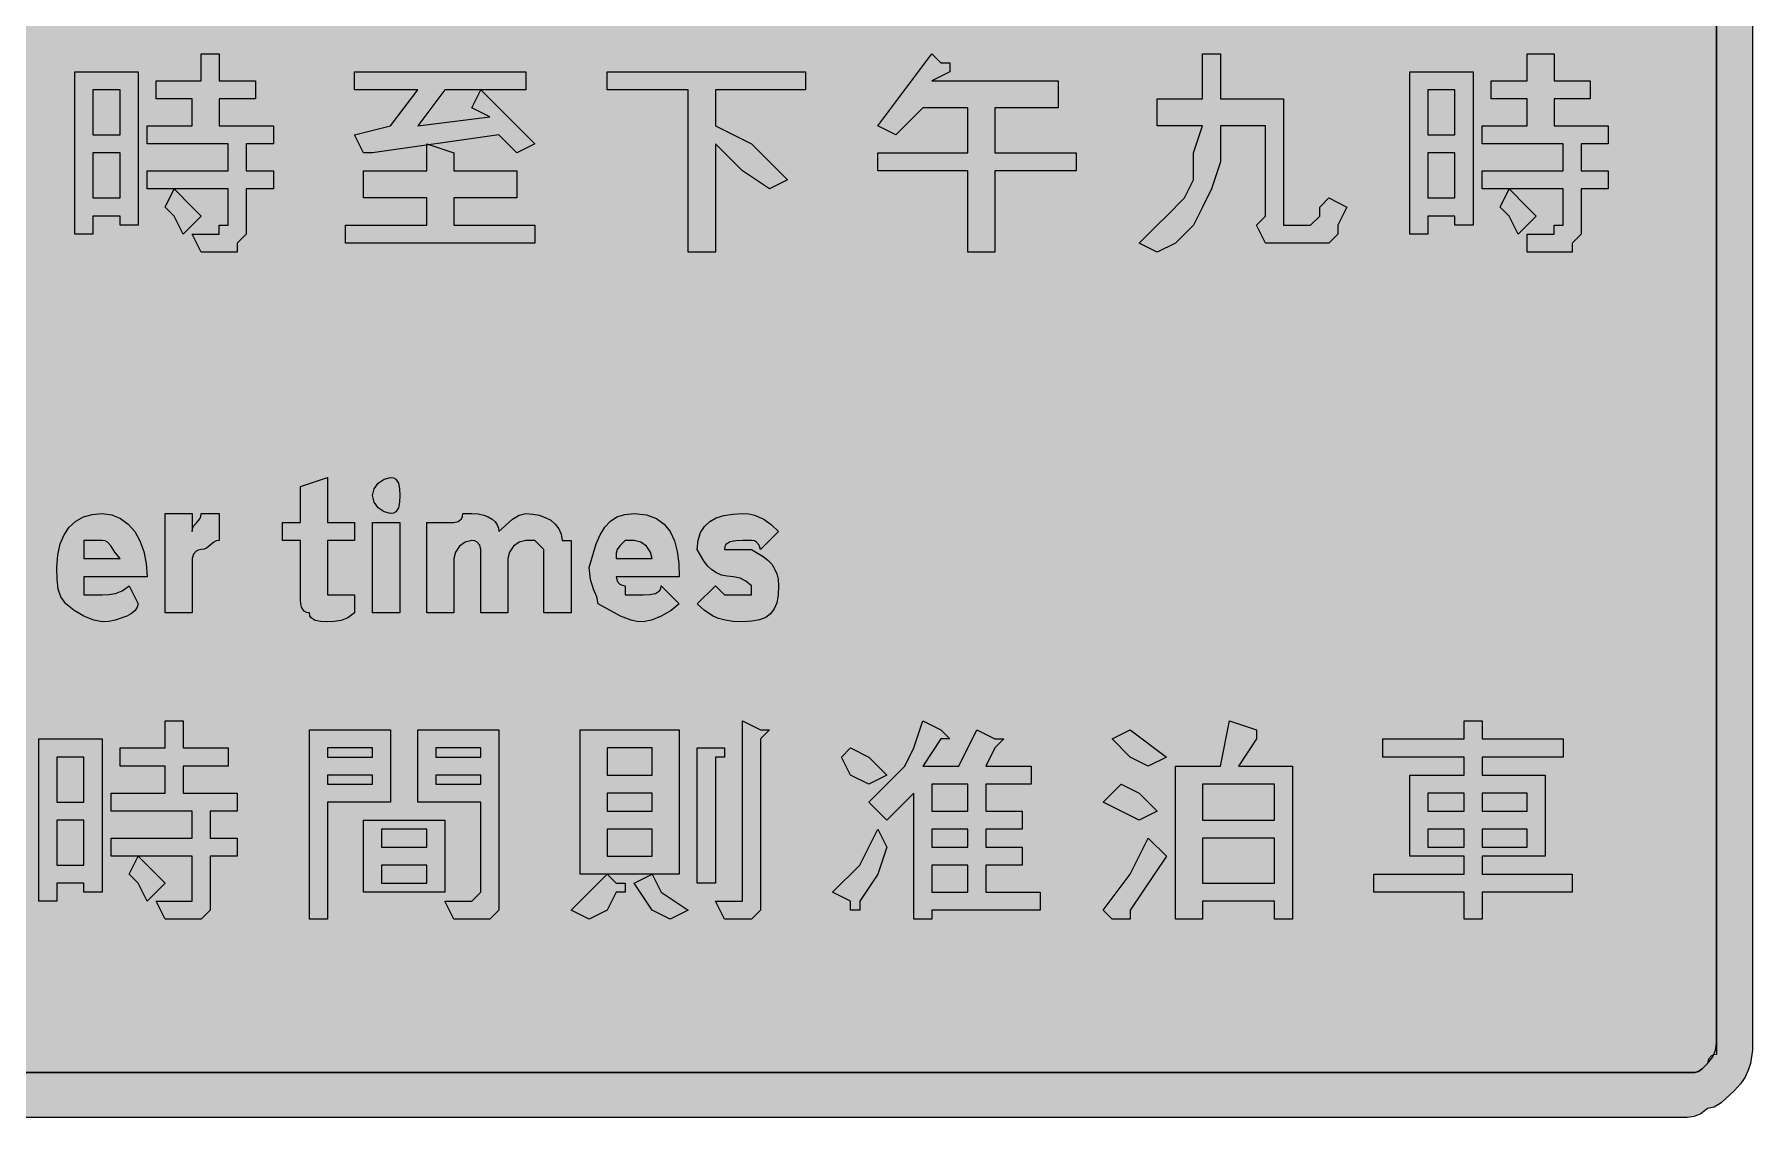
# Model space of a CAD drawing. Header units: metres. Extents: x 91 to 477, y 6 to 264.
# Drawn here: x 248.5 to 477.1, y 6.2 to 150.4 of the extents above; entities that cross this region are included whole.
import ezdxf

# ---------------------------------------------------------------- set-up
doc = ezdxf.new("R2010")
doc.units = ezdxf.units.M
doc.layers.add('FILL_BLACK_000000', color=7, linetype='Continuous', true_color=0x000000)
doc.layers.add('FILL_WHITE_FFFFFF', color=7, linetype='Continuous', true_color=0xffffff)

msp = doc.modelspace()

# ---------------------------------------------------------------- hatches: boundary and pattern name
at = {"layer": 'FILL_BLACK_000000', "true_color": 0x000000}
h = msp.add_hatch(color=7, dxfattribs=at)
h.dxf.hatch_style = 1
h.paths.add_polyline_path([(468.39, 264.22), (469.29, 264.09), (470.19, 263.73), (471.09, 263.04), (471.99, 262.83), (472.89, 262.29), (474.69, 260.64), (475.09, 260.59), (475.4, 260.43), (475.89, 259.89), (476.38, 259.12), (477.09, 258.24), (477.09, 253.44), (477.09, 17.04), (477.05, 15.24), (476.79, 13.44), (476.5, 12.54), (476.08, 11.64), (475.48, 10.74), (474.69, 9.84), (472.89, 8.19), (471.99, 7.65), (471.09, 7.44), (470.19, 6.75), (469.29, 6.39), (468.39, 6.26), (467.49, 6.24), (101.49, 6.24), (100.59, 6.3), (99.69, 6.46), (98.79, 6.75), (97.89, 7.14), (96.09, 8.26), (94.29, 9.84), (92.64, 11.64), (92.1, 12.54), (91.89, 13.44), (91.2, 14.34), (90.84, 15.24), (90.71, 16.14), (90.69, 17.04), (90.69, 253.44), (90.75, 254.39), (90.91, 255.41), (91.2, 256.46), (91.59, 257.49), (92.1, 258.47), (92.71, 259.35), (93.45, 260.08), (94.29, 260.64), (96.09, 262.29), (96.99, 262.83), (97.89, 263.04), (98.79, 263.73), (99.69, 264.09), (100.59, 264.22), (101.49, 264.24), (467.49, 264.24), (468.39, 264.22)])
h.paths.add_polyline_path([(99.69, 258.69), (97.89, 257.04), (97.49, 256.93), (97.2, 256.65), (96.98, 256.22), (96.84, 255.69), (96.71, 254.51), (96.69, 253.44), (96.69, 17.04), (96.71, 16.14), (96.84, 15.24), (97.2, 14.34), (97.89, 13.44), (98.79, 12.75), (99.69, 12.39), (100.59, 12.26), (101.49, 12.24), (467.49, 12.24), (468.69, 12.24), (469.4, 12.26), (469.89, 12.39), (470.38, 12.75), (471.09, 13.44), (471.78, 14.34), (472.14, 15.24), (472.27, 16.14), (472.29, 17.04), (472.29, 253.44), (472.27, 254.51), (472.14, 255.69), (472, 256.22), (471.78, 256.65), (471.49, 256.93), (471.09, 257.04), (469.29, 258.69), (468.39, 259.23), (467.49, 259.44), (101.49, 259.44), (100.59, 259.23), (99.69, 258.69)], flags=16)
h = msp.add_hatch(color=7, dxfattribs=at)
h.dxf.hatch_style = 1
h.paths.add_polyline_path([(269.49, 141.84), (264.69, 141.84), (264.69, 144.24), (270.69, 144.24), (270.69, 147.84), (273.09, 147.84), (273.09, 146.64), (273.09, 144.24), (277.89, 144.24), (277.89, 141.84), (273.09, 141.84), (273.09, 138.24), (280.29, 138.24), (280.29, 135.84), (276.69, 135.84), (276.69, 132.24), (280.29, 132.24), (280.29, 129.84), (276.69, 129.84), (276.69, 123.84), (275.49, 122.64), (275.49, 121.44), (274.29, 121.44), (271.89, 121.44), (270.69, 121.44), (269.49, 123.84), (271.89, 123.84), (273.09, 123.84), (273.09, 125.04), (274.29, 125.04), (274.29, 129.84), (263.49, 129.84), (263.49, 132.24), (274.29, 132.24), (274.29, 135.84), (263.49, 135.84), (263.49, 138.24), (269.49, 138.24), (269.49, 141.84)])
h = msp.add_hatch(color=7, dxfattribs=at)
h.dxf.hatch_style = 1
h.paths.add_polyline_path([(364.29, 143.04), (367.89, 147.84), (369.09, 146.64), (370.29, 146.64), (370.29, 145.44), (367.89, 144.24), (384.69, 144.24), (384.69, 140.64), (376.29, 140.64), (376.29, 134.64), (387.09, 134.64), (387.09, 132.24), (376.29, 132.24), (376.29, 121.44), (372.69, 121.44), (372.69, 132.24), (360.69, 132.24), (360.69, 134.64), (372.69, 134.64), (372.69, 140.64), (366.69, 140.64), (363.09, 137.04), (360.69, 138.24), (364.29, 143.04)])
h = msp.add_hatch(color=7, dxfattribs=at)
h.dxf.hatch_style = 1
h.paths.add_polyline_path([(403.89, 141.84), (403.89, 147.84), (405.09, 147.84), (406.29, 147.84), (406.29, 146.64), (406.29, 141.84), (414.69, 141.84), (414.69, 127.44), (414.69, 125.04), (415.89, 125.04), (418.29, 125.04), (419.49, 126.24), (419.49, 127.44), (420.69, 128.64), (423.09, 127.44), (421.89, 125.04), (421.89, 123.84), (420.69, 122.64), (418.29, 122.64), (414.69, 122.64), (413.49, 122.64), (412.29, 122.64), (411.09, 125.04), (412.29, 126.24), (412.29, 138.24), (406.29, 138.24), (406.29, 133.44), (405.09, 129.84), (403.89, 127.44), (402.69, 125.04), (400.29, 122.64), (397.89, 121.44), (395.49, 122.64), (397.89, 125.04), (399.09, 126.24), (401.49, 128.64), (402.69, 131.04), (402.69, 134.64), (403.89, 138.24), (397.89, 138.24), (397.89, 141.84), (403.89, 141.84)])
h = msp.add_hatch(color=7, dxfattribs=at)
h.dxf.hatch_style = 1
h.paths.add_polyline_path([(447.09, 141.84), (442.29, 141.84), (442.29, 144.24), (447.09, 144.24), (447.09, 147.84), (450.69, 147.84), (450.69, 146.64), (450.69, 144.24), (455.49, 144.24), (455.49, 141.84), (450.69, 141.84), (450.69, 138.24), (457.89, 138.24), (457.89, 135.84), (454.29, 135.84), (454.29, 132.24), (457.89, 132.24), (457.89, 129.84), (454.29, 129.84), (454.29, 123.84), (453.09, 122.64), (453.09, 121.44), (451.89, 121.44), (449.49, 121.44), (447.09, 121.44), (447.09, 123.84), (449.49, 123.84), (450.69, 123.84), (450.69, 125.04), (451.89, 125.04), (451.89, 129.84), (441.09, 129.84), (441.09, 132.24), (451.89, 132.24), (451.89, 135.84), (441.09, 135.84), (441.09, 138.24), (447.09, 138.24), (447.09, 141.84)])
h = msp.add_hatch(color=7, dxfattribs=at)
h.dxf.hatch_style = 1
h.paths.add_polyline_path([(259.89, 125.04), (259.89, 126.24), (256.29, 126.24), (256.29, 123.84), (253.89, 123.84), (253.89, 125.04), (253.89, 145.44), (262.29, 145.44), (262.29, 125.04), (259.89, 125.04)])
h.paths.add_polyline_path([(256.29, 143.04), (256.29, 137.04), (259.89, 137.04), (259.89, 143.04), (256.29, 143.04)], flags=16)
h.paths.add_polyline_path([(259.89, 134.64), (256.29, 134.64), (256.29, 128.64), (259.89, 128.64), (259.89, 134.64)], flags=16)
h = msp.add_hatch(color=7, dxfattribs=at)
h.dxf.hatch_style = 1
h.paths.add_polyline_path([(315.09, 135.84), (312.69, 134.64), (310.29, 137.04), (293.49, 134.64), (292.29, 134.64), (291.09, 137.04), (295.89, 138.24), (299.49, 143.04), (291.09, 143.04), (291.09, 145.44), (313.89, 145.44), (313.89, 143.04), (307.89, 143.04), (311.49, 139.44), (315.09, 135.84)])
h.paths.add_polyline_path([(303.09, 143.04), (299.49, 138.24), (309.09, 139.44), (306.69, 140.64), (307.89, 143.04), (303.09, 143.04)], flags=16)
h = msp.add_hatch(color=7, dxfattribs=at)
h.dxf.hatch_style = 1
h.paths.add_polyline_path([(351.09, 145.44), (351.09, 143.04), (339.09, 143.04), (339.09, 138.24), (343.89, 135.84), (348.69, 131.04), (346.29, 129.84), (342.69, 132.24), (339.09, 135.84), (339.09, 121.44), (335.49, 121.44), (335.49, 143.04), (324.69, 143.04), (324.69, 145.44), (351.09, 145.44)])
h = msp.add_hatch(color=7, dxfattribs=at)
h.dxf.hatch_style = 1
h.paths.add_polyline_path([(437.49, 125.04), (437.49, 126.24), (433.89, 126.24), (433.89, 123.84), (431.49, 123.84), (431.49, 125.04), (431.49, 145.44), (439.89, 145.44), (439.89, 125.04), (437.49, 125.04)])
h.paths.add_polyline_path([(433.89, 143.04), (433.89, 137.04), (437.49, 137.04), (437.49, 143.04), (433.89, 143.04)], flags=16)
h.paths.add_polyline_path([(437.49, 134.64), (433.89, 134.64), (433.89, 128.64), (437.49, 128.64), (437.49, 134.64)], flags=16)
h = msp.add_hatch(color=7, dxfattribs=at)
h.dxf.hatch_style = 1
h.paths.add_polyline_path([(289.89, 125.04), (300.69, 125.04), (300.69, 128.64), (292.29, 128.64), (292.29, 132.24), (300.69, 132.24), (300.69, 135.84), (304.29, 134.64), (304.29, 133.44), (304.29, 132.24), (312.69, 132.24), (312.69, 128.64), (304.29, 128.64), (304.29, 125.04), (315.09, 125.04), (315.09, 122.64), (289.89, 122.64), (289.89, 125.04)])
h = msp.add_hatch(color=7, dxfattribs=at)
h.dxf.hatch_style = 1
h.paths.add_polyline_path([(269.49, 127.44), (270.69, 126.24), (268.29, 123.84), (267.09, 126.24), (265.89, 127.44), (267.09, 129.84), (269.49, 127.44)])
h = msp.add_hatch(color=7, dxfattribs=at)
h.dxf.hatch_style = 1
h.paths.add_polyline_path([(447.09, 127.44), (448.29, 126.24), (445.89, 123.84), (444.69, 126.24), (443.49, 127.44), (444.69, 129.84), (447.09, 127.44)])
h = msp.add_hatch(color=7, dxfattribs=at)
h.dxf.hatch_style = 1
h.paths.add_polyline_path([(291.09, 85.44), (291.09, 83.04), (287.49, 83.04), (287.49, 77.04), (287.49, 75.84), (288.69, 75.84), (289.89, 75.84), (291.09, 75.84), (291.09, 73.44), (290.19, 72.75), (289.29, 72.39), (288.39, 72.26), (287.49, 72.24), (286.61, 72.26), (285.84, 72.39), (285.3, 72.75), (285.14, 73.04), (285.09, 73.44), (284.69, 73.49), (284.4, 73.65), (284.04, 74.19), (283.91, 74.96), (283.89, 75.84), (283.89, 83.04), (281.49, 83.04), (281.49, 85.44), (283.89, 85.44), (283.89, 90.24), (287.49, 91.44), (287.49, 85.44), (291.09, 85.44)])
h = msp.add_hatch(color=7, dxfattribs=at)
h.dxf.hatch_style = 1
h.paths.add_polyline_path([(297.07, 88.16), (296.94, 87.39), (296.58, 86.85), (296.29, 86.69), (295.89, 86.64), (295.01, 86.85), (294.24, 87.39), (293.7, 88.16), (293.49, 89.04), (293.7, 89.92), (294.24, 90.69), (295.01, 91.23), (295.89, 91.44), (296.29, 91.39), (296.58, 91.23), (296.94, 90.69), (297.07, 89.92), (297.09, 89.04), (297.07, 88.16)])
h = msp.add_hatch(color=7, dxfattribs=at)
h.dxf.hatch_style = 1
h.paths.add_polyline_path([(255.09, 77.04), (255.09, 75.84), (257.49, 75.84), (258.39, 75.86), (259.29, 75.99), (260.19, 76.35), (261.09, 77.04), (262.29, 74.64), (262.18, 74.19), (261.88, 73.76), (261.4, 73.35), (260.79, 72.99), (259.25, 72.45), (258.39, 72.29), (257.49, 72.24), (256.4, 72.45), (255.09, 72.99), (253.78, 73.76), (252.69, 74.64), (252, 75.56), (251.64, 76.59), (251.51, 77.85), (251.49, 79.44), (251.6, 81.13), (251.92, 82.59), (252.44, 83.83), (253.14, 84.84), (254.01, 85.63), (255.03, 86.19), (256.2, 86.53), (257.49, 86.64), (258.78, 86.48), (259.95, 86), (260.97, 85.25), (261.84, 84.24), (262.54, 83.01), (263.06, 81.58), (263.38, 79.98), (263.49, 78.24), (255.09, 78.24), (255.09, 77.04)])
h.paths.add_polyline_path([(259.18, 81.52), (258.69, 82.29), (258.2, 82.83), (257.89, 82.99), (257.49, 83.04), (255.09, 83.04), (255.09, 80.64), (259.89, 80.64), (259.18, 81.52)], flags=16)
h = msp.add_hatch(color=7, dxfattribs=at)
h.dxf.hatch_style = 1
h.paths.add_polyline_path([(265.89, 86.64), (269.49, 86.64), (269.49, 84.24), (269.54, 84.64), (269.68, 84.95), (270.09, 85.44), (270.5, 85.93), (270.64, 86.24), (270.69, 86.64), (273.09, 86.64), (273.09, 83.04), (272.69, 82.99), (272.38, 82.85), (271.89, 82.44), (271.4, 82.03), (271.09, 81.89), (270.69, 81.84), (270.29, 81.79), (270, 81.65), (269.64, 81.24), (269.49, 80.64), (269.49, 73.44), (265.89, 73.44), (265.89, 86.64)])
h = msp.add_hatch(color=7, dxfattribs=at)
h.dxf.hatch_style = 1
h.paths.add_polyline_path([(293.49, 73.44), (293.49, 85.44), (297.09, 85.44), (297.09, 73.44), (293.49, 73.44)])
h = msp.add_hatch(color=7, dxfattribs=at)
h.dxf.hatch_style = 1
h.paths.add_polyline_path([(313.01, 82.83), (312.24, 82.29), (311.7, 81.52), (311.49, 80.64), (311.49, 73.44), (307.89, 73.44), (307.89, 81.84), (307.74, 82.44), (307.38, 82.85), (307.09, 82.99), (306.69, 83.04), (305.81, 82.83), (305.04, 82.29), (304.5, 81.52), (304.29, 80.64), (304.29, 73.44), (300.69, 73.44), (300.69, 85.44), (304.29, 85.44), (304.89, 85.59), (305.3, 85.95), (305.44, 86.24), (305.49, 86.64), (306.69, 86.64), (307.53, 86.59), (308.27, 86.43), (308.88, 86.2), (309.39, 85.89), (309.78, 85.53), (310.06, 85.12), (310.23, 84.69), (310.29, 84.24), (312.09, 85.89), (312.99, 86.43), (313.89, 86.64), (314.79, 86.58), (315.65, 86.41), (316.46, 86.13), (317.19, 85.74), (317.8, 85.23), (318.28, 84.61), (318.58, 83.88), (318.69, 83.04), (319.89, 83.04), (319.89, 81.84), (319.89, 73.44), (316.29, 73.44), (316.29, 81.84), (315.09, 83.04), (313.89, 83.04), (313.01, 82.83)])
h = msp.add_hatch(color=7, dxfattribs=at)
h.dxf.hatch_style = 1
h.paths.add_polyline_path([(326.04, 77.64), (326.4, 77.23), (326.69, 77.09), (327.09, 77.04), (327.09, 75.84), (329.49, 75.84), (330.37, 75.86), (331.14, 75.99), (331.68, 76.35), (331.84, 76.64), (331.89, 77.04), (334.29, 74.64), (333.2, 73.76), (331.89, 72.99), (330.58, 72.45), (329.49, 72.24), (328.64, 72.29), (327.88, 72.45), (326.49, 72.99), (323.49, 74.64), (323.3, 75.56), (322.89, 76.59), (322.48, 77.85), (322.29, 79.44), (323.23, 82.59), (323.77, 83.83), (324.39, 84.84), (325.13, 85.63), (326, 86.19), (327.05, 86.53), (328.29, 86.64), (329.93, 86.48), (331.25, 86), (332.3, 85.25), (333.09, 84.24), (333.66, 83.01), (334.03, 81.58), (334.23, 79.98), (334.29, 78.24), (325.89, 78.24), (326.04, 77.64)])
h.paths.add_polyline_path([(330.48, 81.52), (329.94, 82.29), (329.17, 82.83), (328.29, 83.04), (327.09, 83.04), (326.4, 82.33), (326.04, 81.84), (325.91, 81.35), (325.89, 80.64), (330.69, 80.64), (330.48, 81.52)], flags=16)
h = msp.add_hatch(color=7, dxfattribs=at)
h.dxf.hatch_style = 1
h.paths.add_polyline_path([(347.43, 75.8), (347.25, 74.77), (346.92, 73.94), (346.44, 73.29), (345.79, 72.81), (344.96, 72.48), (343.93, 72.3), (342.69, 72.24), (341.45, 72.29), (340.4, 72.45), (339.53, 72.68), (338.79, 72.99), (337.63, 73.76), (336.69, 74.64), (339.09, 77.04), (340.29, 75.84), (342.69, 75.84), (343.89, 75.84), (343.89, 77.04), (343.14, 77.64), (342.37, 78.05), (341.49, 78.24), (340.64, 78.3), (339.9, 78.46), (339.23, 78.75), (338.64, 79.14), (338.1, 79.65), (337.61, 80.26), (336.69, 81.84), (336.8, 83.08), (337.12, 84.11), (337.64, 84.94), (338.34, 85.59), (339.21, 86.07), (340.23, 86.4), (341.4, 86.58), (342.69, 86.64), (343.54, 86.59), (344.28, 86.43), (345.54, 85.89), (346.57, 85.12), (347.49, 84.24), (345.09, 81.84), (344.94, 82.44), (344.58, 82.85), (344.29, 82.99), (343.89, 83.04), (342.69, 83.04), (341.81, 83.02), (341.04, 82.89), (340.5, 82.53), (340.34, 82.24), (340.29, 81.84), (341.49, 81.84), (343.89, 81.84), (345.46, 80.92), (346.08, 80.43), (346.59, 79.89), (346.98, 79.3), (347.26, 78.63), (347.43, 77.89), (347.49, 77.04), (347.43, 75.8)])
h = msp.add_hatch(color=7, dxfattribs=at)
h.dxf.hatch_style = 1
h.paths.add_polyline_path([(265.89, 53.04), (259.89, 53.04), (259.89, 55.44), (265.89, 55.44), (265.89, 59.04), (268.29, 59.04), (268.29, 57.84), (268.29, 55.44), (274.29, 55.44), (274.29, 53.04), (268.29, 53.04), (268.29, 49.44), (275.49, 49.44), (275.49, 47.04), (271.89, 47.04), (271.89, 43.44), (275.49, 43.44), (275.49, 41.04), (271.89, 41.04), (271.89, 35.04), (271.89, 33.84), (270.69, 32.64), (269.49, 32.64), (268.29, 32.64), (265.89, 32.64), (264.69, 35.04), (267.09, 35.04), (268.29, 35.04), (269.49, 35.04), (269.49, 36.24), (269.49, 41.04), (258.69, 41.04), (258.69, 43.44), (269.49, 43.44), (269.49, 47.04), (258.69, 47.04), (258.69, 49.44), (265.89, 49.44), (265.89, 53.04)])
h = msp.add_hatch(color=7, dxfattribs=at)
h.dxf.hatch_style = 1
h.paths.add_polyline_path([(295.89, 48.24), (287.49, 48.24), (287.49, 32.64), (285.09, 32.64), (285.09, 57.84), (295.89, 57.84), (295.89, 48.24)])
h.paths.add_polyline_path([(287.49, 51.84), (287.49, 50.64), (293.49, 50.64), (293.49, 51.84), (287.49, 51.84)], flags=16)
h.paths.add_polyline_path([(293.49, 55.44), (287.49, 55.44), (287.49, 54.24), (293.49, 54.24), (293.49, 55.44)], flags=16)
h = msp.add_hatch(color=7, dxfattribs=at)
h.dxf.hatch_style = 1
h.paths.add_polyline_path([(310.29, 36.24), (310.29, 35.04), (310.29, 33.84), (309.09, 32.64), (307.89, 32.64), (306.69, 32.64), (305.49, 32.64), (304.29, 32.64), (303.09, 35.04), (305.49, 35.04), (306.69, 35.04), (307.89, 36.24), (307.89, 48.24), (299.49, 48.24), (299.49, 57.84), (310.29, 57.84), (310.29, 36.24)])
h.paths.add_polyline_path([(301.89, 51.84), (301.89, 50.64), (307.89, 50.64), (307.89, 51.84), (301.89, 51.84)], flags=16)
h.paths.add_polyline_path([(307.89, 55.44), (301.89, 55.44), (301.89, 54.24), (307.89, 54.24), (307.89, 55.44)], flags=16)
h = msp.add_hatch(color=7, dxfattribs=at)
h.dxf.hatch_style = 1
h.paths.add_polyline_path([(321.09, 57.84), (334.29, 57.84), (334.29, 38.64), (321.09, 38.64), (321.09, 57.84)])
h.paths.add_polyline_path([(324.69, 47.04), (330.69, 47.04), (330.69, 49.44), (324.69, 49.44), (324.69, 47.04)], flags=16)
h.paths.add_polyline_path([(324.69, 55.44), (324.69, 51.84), (330.69, 51.84), (330.69, 55.44), (324.69, 55.44)], flags=16)
h.paths.add_polyline_path([(330.69, 44.64), (324.69, 44.64), (324.69, 41.04), (330.69, 41.04), (330.69, 44.64)], flags=16)
h = msp.add_hatch(color=7, dxfattribs=at)
h.dxf.hatch_style = 1
h.paths.add_polyline_path([(345.09, 57.84), (346.29, 57.84), (345.09, 56.64), (345.09, 36.24), (345.09, 35.04), (345.09, 33.84), (343.89, 32.64), (341.49, 32.64), (340.29, 32.64), (339.09, 35.04), (341.49, 35.04), (342.69, 35.04), (342.69, 36.24), (342.69, 59.04), (345.09, 57.84)])
h = msp.add_hatch(color=7, dxfattribs=at)
h.dxf.hatch_style = 1
h.paths.add_polyline_path([(366.69, 59.04), (369.09, 57.84), (370.29, 56.64), (369.09, 56.64), (366.69, 53.04), (371.49, 53.04), (373.89, 57.84), (376.29, 56.64), (377.49, 56.64), (376.29, 55.44), (375.09, 53.04), (381.09, 53.04), (381.09, 50.64), (375.09, 50.64), (375.09, 47.04), (379.89, 47.04), (379.89, 44.64), (375.09, 44.64), (375.09, 42.24), (379.89, 42.24), (379.89, 39.84), (375.09, 39.84), (375.09, 36.24), (382.29, 36.24), (382.29, 33.84), (367.89, 33.84), (367.89, 32.64), (365.49, 32.64), (365.49, 49.44), (361.89, 45.84), (359.49, 48.24), (361.89, 50.64), (364.29, 53.04), (365.49, 55.44), (366.69, 59.04)])
h.paths.add_polyline_path([(367.89, 42.24), (372.69, 42.24), (372.69, 44.64), (367.89, 44.64), (367.89, 42.24)], flags=16)
h.paths.add_polyline_path([(367.89, 50.64), (367.89, 47.04), (372.69, 47.04), (372.69, 50.64), (367.89, 50.64)], flags=16)
h.paths.add_polyline_path([(372.69, 39.84), (367.89, 39.84), (367.89, 36.24), (372.69, 36.24), (372.69, 39.84)], flags=16)
h = msp.add_hatch(color=7, dxfattribs=at)
h.dxf.hatch_style = 1
h.paths.add_polyline_path([(399.09, 54.24), (396.69, 53.04), (394.29, 54.24), (391.89, 56.64), (394.29, 57.84), (399.09, 54.24)])
h = msp.add_hatch(color=7, dxfattribs=at)
h.dxf.hatch_style = 1
h.paths.add_polyline_path([(411.09, 56.64), (408.69, 53.04), (415.89, 53.04), (415.89, 32.64), (413.49, 32.64), (413.49, 35.04), (403.89, 35.04), (403.89, 32.64), (400.29, 32.64), (400.29, 53.04), (406.29, 53.04), (407.49, 59.04), (411.09, 57.84), (411.09, 56.64)])
h.paths.add_polyline_path([(403.89, 50.64), (403.89, 45.84), (413.49, 45.84), (413.49, 50.64), (403.89, 50.64)], flags=16)
h.paths.add_polyline_path([(413.49, 43.44), (403.89, 43.44), (403.89, 37.44), (413.49, 37.44), (413.49, 43.44)], flags=16)
h = msp.add_hatch(color=7, dxfattribs=at)
h.dxf.hatch_style = 1
h.paths.add_polyline_path([(441.09, 56.64), (451.89, 56.64), (451.89, 54.24), (441.09, 54.24), (441.09, 51.84), (449.49, 51.84), (449.49, 41.04), (441.09, 41.04), (441.09, 38.64), (453.09, 38.64), (453.09, 36.24), (441.09, 36.24), (441.09, 32.64), (438.69, 32.64), (438.69, 36.24), (426.69, 36.24), (426.69, 38.64), (438.69, 38.64), (438.69, 41.04), (431.49, 41.04), (431.49, 51.84), (438.69, 51.84), (438.69, 54.24), (427.89, 54.24), (427.89, 56.64), (438.69, 56.64), (438.69, 59.04), (441.09, 59.04), (441.09, 57.84), (441.09, 56.64)])
h.paths.add_polyline_path([(438.69, 47.04), (438.69, 49.44), (433.89, 49.44), (433.89, 47.04), (438.69, 47.04)], flags=16)
h.paths.add_polyline_path([(433.89, 42.24), (438.69, 42.24), (438.69, 44.64), (433.89, 44.64), (433.89, 42.24)], flags=16)
h.paths.add_polyline_path([(441.09, 49.44), (441.09, 47.04), (447.09, 47.04), (447.09, 49.44), (441.09, 49.44)], flags=16)
h.paths.add_polyline_path([(447.09, 44.64), (441.09, 44.64), (441.09, 42.24), (447.09, 42.24), (447.09, 44.64)], flags=16)
h = msp.add_hatch(color=7, dxfattribs=at)
h.dxf.hatch_style = 1
h.paths.add_polyline_path([(255.09, 36.24), (255.09, 37.44), (251.49, 37.44), (251.49, 35.04), (249.09, 35.04), (249.09, 36.24), (249.09, 56.64), (257.49, 56.64), (257.49, 36.24), (255.09, 36.24)])
h.paths.add_polyline_path([(251.49, 54.24), (251.49, 48.24), (255.09, 48.24), (255.09, 54.24), (251.49, 54.24)], flags=16)
h.paths.add_polyline_path([(255.09, 45.84), (251.49, 45.84), (251.49, 39.84), (255.09, 39.84), (255.09, 45.84)], flags=16)
h = msp.add_hatch(color=7, dxfattribs=at)
h.dxf.hatch_style = 1
h.paths.add_polyline_path([(339.09, 55.44), (340.29, 55.44), (340.29, 54.24), (339.09, 54.24), (339.09, 37.44), (336.69, 37.44), (336.69, 55.44), (339.09, 55.44)])
h = msp.add_hatch(color=7, dxfattribs=at)
h.dxf.hatch_style = 1
h.paths.add_polyline_path([(357.09, 51.84), (355.89, 54.24), (357.09, 55.44), (359.49, 54.24), (361.89, 51.84), (359.49, 50.64), (357.09, 51.84)])
h = msp.add_hatch(color=7, dxfattribs=at)
h.dxf.hatch_style = 1
h.paths.add_polyline_path([(395.49, 49.44), (397.89, 47.04), (395.49, 45.84), (393.09, 47.04), (390.69, 48.24), (393.09, 50.64), (395.49, 49.44)])
h = msp.add_hatch(color=7, dxfattribs=at)
h.dxf.hatch_style = 1
h.paths.add_polyline_path([(292.29, 36.24), (292.29, 45.84), (303.09, 45.84), (303.09, 36.24), (292.29, 36.24)])
h.paths.add_polyline_path([(294.69, 39.84), (294.69, 37.44), (300.69, 37.44), (300.69, 39.84), (294.69, 39.84)], flags=16)
h.paths.add_polyline_path([(300.69, 44.64), (294.69, 44.64), (294.69, 42.24), (300.69, 42.24), (300.69, 44.64)], flags=16)
h = msp.add_hatch(color=7, dxfattribs=at)
h.dxf.hatch_style = 1
h.paths.add_polyline_path([(358.29, 39.84), (360.69, 44.64), (361.89, 42.24), (360.69, 38.64), (358.29, 35.04), (358.29, 33.84), (357.09, 33.84), (357.09, 35.04), (354.69, 36.24), (358.29, 39.84)])
h = msp.add_hatch(color=7, dxfattribs=at)
h.dxf.hatch_style = 1
h.paths.add_polyline_path([(394.29, 33.84), (394.29, 32.64), (393.09, 32.64), (391.89, 32.64), (390.69, 33.84), (394.29, 38.64), (396.69, 43.44), (399.09, 41.04), (394.29, 33.84)])
h = msp.add_hatch(color=7, dxfattribs=at)
h.dxf.hatch_style = 1
h.paths.add_polyline_path([(264.69, 38.64), (265.89, 37.44), (263.49, 35.04), (262.29, 37.44), (261.09, 38.64), (262.29, 41.04), (264.69, 38.64)])
h = msp.add_hatch(color=7, dxfattribs=at)
h.dxf.hatch_style = 1
h.paths.add_polyline_path([(322.29, 36.24), (324.69, 38.64), (325.89, 37.44), (327.09, 37.44), (327.09, 36.24), (325.89, 36.24), (324.69, 33.84), (322.29, 32.64), (319.89, 33.84), (322.29, 36.24)])
h = msp.add_hatch(color=7, dxfattribs=at)
h.dxf.hatch_style = 1
h.paths.add_polyline_path([(330.69, 33.84), (328.29, 37.44), (330.69, 38.64), (331.89, 36.24), (335.49, 33.84), (333.09, 32.64), (330.69, 33.84)])
at = {"layer": 'FILL_WHITE_FFFFFF', "true_color": 0xffffff}
h = msp.add_hatch(color=7, dxfattribs=at)
h.dxf.hatch_style = 1
h.paths.add_polyline_path([(467.49, 259.44), (468.39, 259.23), (469.29, 258.69), (471.09, 257.04), (471.49, 256.93), (471.78, 256.65), (472, 256.22), (472.14, 255.69), (472.27, 254.51), (472.29, 253.44), (472.29, 17.04), (472.29, 14.64), (471.89, 14.59), (471.6, 14.45), (471.24, 14.04), (471.09, 13.44), (470.38, 12.75), (469.89, 12.39), (469.4, 12.26), (468.69, 12.24), (467.49, 12.24), (101.49, 12.24), (100.59, 12.26), (99.69, 12.39), (98.79, 12.75), (97.89, 13.44), (97.2, 14.34), (96.84, 15.24), (96.71, 16.14), (96.69, 17.04), (96.69, 253.44), (96.8, 254.73), (97.1, 255.9), (97.58, 256.92), (98.19, 257.79), (98.92, 258.49), (99.73, 259.01), (100.59, 259.33), (101.49, 259.44), (467.49, 259.44)])

# ---------------------------------------------------------------- linework, layer by layer
at = {"layer": 'FILL_BLACK_000000', "lineweight": 0, "true_color": 0x000000}
for points in [[(101.49, 12.24), (467.49, 12.24), (468.69, 12.24), (469.4, 12.26), (469.89, 12.39), (470.38, 12.75), (471.09, 13.44), (471.78, 14.34), (472.14, 15.24), (472.27, 16.14), (472.29, 17.04), (472.29, 253.44), (472.27, 254.51), (472.14, 255.69), (472, 256.22), (471.78, 256.65), (471.49, 256.93), (471.09, 257.04), (469.29, 258.69), (468.39, 259.23), (467.49, 259.44), (101.49, 259.44)], [(477.09, 253.44), (477.09, 17.04), (477.05, 15.24), (476.79, 13.44), (476.5, 12.54), (476.08, 11.64), (475.48, 10.74), (474.69, 9.84), (472.89, 8.19), (471.99, 7.65), (471.09, 7.44), (470.19, 6.75), (469.29, 6.39), (468.39, 6.26), (467.49, 6.24), (101.49, 6.24)]]:
    msp.add_lwpolyline(points, dxfattribs=at)
for points in [[(269.49, 141.84), (264.69, 141.84), (264.69, 144.24), (270.69, 144.24), (270.69, 147.84), (273.09, 147.84), (273.09, 146.64), (273.09, 144.24), (277.89, 144.24), (277.89, 141.84), (273.09, 141.84), (273.09, 138.24), (280.29, 138.24), (280.29, 135.84), (276.69, 135.84), (276.69, 132.24), (280.29, 132.24), (280.29, 129.84), (276.69, 129.84), (276.69, 123.84), (275.49, 122.64), (275.49, 121.44), (274.29, 121.44), (271.89, 121.44), (270.69, 121.44), (269.49, 123.84), (271.89, 123.84), (273.09, 123.84), (273.09, 125.04), (274.29, 125.04), (274.29, 129.84), (263.49, 129.84), (263.49, 132.24), (274.29, 132.24), (274.29, 135.84), (263.49, 135.84), (263.49, 138.24), (269.49, 138.24)], [(364.29, 143.04), (367.89, 147.84), (369.09, 146.64), (370.29, 146.64), (370.29, 145.44), (367.89, 144.24), (384.69, 144.24), (384.69, 140.64), (376.29, 140.64), (376.29, 134.64), (387.09, 134.64), (387.09, 132.24), (376.29, 132.24), (376.29, 121.44), (372.69, 121.44), (372.69, 132.24), (360.69, 132.24), (360.69, 134.64), (372.69, 134.64), (372.69, 140.64), (366.69, 140.64), (363.09, 137.04), (360.69, 138.24)], [(403.89, 141.84), (403.89, 147.84), (405.09, 147.84), (406.29, 147.84), (406.29, 146.64), (406.29, 141.84), (414.69, 141.84), (414.69, 127.44), (414.69, 125.04), (415.89, 125.04), (418.29, 125.04), (419.49, 126.24), (419.49, 127.44), (420.69, 128.64), (423.09, 127.44), (421.89, 125.04), (421.89, 123.84), (420.69, 122.64), (418.29, 122.64), (414.69, 122.64), (413.49, 122.64), (412.29, 122.64), (411.09, 125.04), (412.29, 126.24), (412.29, 138.24), (406.29, 138.24), (406.29, 133.44), (405.09, 129.84), (403.89, 127.44), (402.69, 125.04), (400.29, 122.64), (397.89, 121.44), (395.49, 122.64), (397.89, 125.04), (399.09, 126.24), (401.49, 128.64), (402.69, 131.04), (402.69, 134.64), (403.89, 138.24), (397.89, 138.24), (397.89, 141.84)], [(447.09, 141.84), (442.29, 141.84), (442.29, 144.24), (447.09, 144.24), (447.09, 147.84), (450.69, 147.84), (450.69, 146.64), (450.69, 144.24), (455.49, 144.24), (455.49, 141.84), (450.69, 141.84), (450.69, 138.24), (457.89, 138.24), (457.89, 135.84), (454.29, 135.84), (454.29, 132.24), (457.89, 132.24), (457.89, 129.84), (454.29, 129.84), (454.29, 123.84), (453.09, 122.64), (453.09, 121.44), (451.89, 121.44), (449.49, 121.44), (447.09, 121.44), (447.09, 123.84), (449.49, 123.84), (450.69, 123.84), (450.69, 125.04), (451.89, 125.04), (451.89, 129.84), (441.09, 129.84), (441.09, 132.24), (451.89, 132.24), (451.89, 135.84), (441.09, 135.84), (441.09, 138.24), (447.09, 138.24)], [(259.89, 125.04), (259.89, 126.24), (256.29, 126.24), (256.29, 123.84), (253.89, 123.84), (253.89, 125.04), (253.89, 145.44), (262.29, 145.44), (262.29, 125.04)], [(315.09, 135.84), (312.69, 134.64), (310.29, 137.04), (293.49, 134.64), (292.29, 134.64), (291.09, 137.04), (295.89, 138.24), (299.49, 143.04), (291.09, 143.04), (291.09, 145.44), (313.89, 145.44), (313.89, 143.04), (307.89, 143.04), (311.49, 139.44)], [(351.09, 145.44), (351.09, 143.04), (339.09, 143.04), (339.09, 138.24), (343.89, 135.84), (348.69, 131.04), (346.29, 129.84), (342.69, 132.24), (339.09, 135.84), (339.09, 121.44), (335.49, 121.44), (335.49, 143.04), (324.69, 143.04), (324.69, 145.44)], [(437.49, 125.04), (437.49, 126.24), (433.89, 126.24), (433.89, 123.84), (431.49, 123.84), (431.49, 125.04), (431.49, 145.44), (439.89, 145.44), (439.89, 125.04)], [(256.29, 143.04), (256.29, 137.04), (259.89, 137.04), (259.89, 143.04)], [(303.09, 143.04), (299.49, 138.24), (309.09, 139.44), (306.69, 140.64), (307.89, 143.04)], [(433.89, 143.04), (433.89, 137.04), (437.49, 137.04), (437.49, 143.04)], [(289.89, 125.04), (300.69, 125.04), (300.69, 128.64), (292.29, 128.64), (292.29, 132.24), (300.69, 132.24), (300.69, 135.84), (304.29, 134.64), (304.29, 133.44), (304.29, 132.24), (312.69, 132.24), (312.69, 128.64), (304.29, 128.64), (304.29, 125.04), (315.09, 125.04), (315.09, 122.64), (289.89, 122.64)], [(259.89, 134.64), (256.29, 134.64), (256.29, 128.64), (259.89, 128.64)], [(437.49, 134.64), (433.89, 134.64), (433.89, 128.64), (437.49, 128.64)], [(269.49, 127.44), (270.69, 126.24), (268.29, 123.84), (267.09, 126.24), (265.89, 127.44), (267.09, 129.84)], [(447.09, 127.44), (448.29, 126.24), (445.89, 123.84), (444.69, 126.24), (443.49, 127.44), (444.69, 129.84)], [(291.09, 85.44), (291.09, 83.04), (287.49, 83.04), (287.49, 77.04), (287.49, 75.84), (288.69, 75.84), (289.89, 75.84), (291.09, 75.84), (291.09, 73.44), (290.19, 72.75), (289.29, 72.39), (288.39, 72.26), (287.49, 72.24), (286.61, 72.26), (285.84, 72.39), (285.3, 72.75), (285.14, 73.04), (285.09, 73.44), (284.69, 73.49), (284.4, 73.65), (284.04, 74.19), (283.91, 74.96), (283.89, 75.84), (283.89, 83.04), (281.49, 83.04), (281.49, 85.44), (283.89, 85.44), (283.89, 90.24), (287.49, 91.44), (287.49, 85.44)], [(297.07, 88.16), (296.94, 87.39), (296.58, 86.85), (296.29, 86.69), (295.89, 86.64), (295.01, 86.85), (294.24, 87.39), (293.7, 88.16), (293.49, 89.04), (293.7, 89.92), (294.24, 90.69), (295.01, 91.23), (295.89, 91.44), (296.29, 91.39), (296.58, 91.23), (296.94, 90.69), (297.07, 89.92), (297.09, 89.04)], [(255.09, 77.04), (255.09, 75.84), (257.49, 75.84), (258.39, 75.86), (259.29, 75.99), (260.19, 76.35), (261.09, 77.04), (262.29, 74.64), (262.18, 74.19), (261.88, 73.76), (261.4, 73.35), (260.79, 72.99), (259.25, 72.45), (258.39, 72.29), (257.49, 72.24), (256.4, 72.45), (255.09, 72.99), (253.78, 73.76), (252.69, 74.64), (252, 75.56), (251.64, 76.59), (251.51, 77.85), (251.49, 79.44), (251.6, 81.13), (251.92, 82.59), (252.44, 83.83), (253.14, 84.84), (254.01, 85.63), (255.03, 86.19), (256.2, 86.53), (257.49, 86.64), (258.78, 86.48), (259.95, 86), (260.97, 85.25), (261.84, 84.24), (262.54, 83.01), (263.06, 81.58), (263.38, 79.98), (263.49, 78.24), (255.09, 78.24)], [(265.89, 86.64), (269.49, 86.64), (269.49, 84.24), (269.54, 84.64), (269.68, 84.95), (270.09, 85.44), (270.5, 85.93), (270.64, 86.24), (270.69, 86.64), (273.09, 86.64), (273.09, 83.04), (272.69, 82.99), (272.38, 82.85), (271.89, 82.44), (271.4, 82.03), (271.09, 81.89), (270.69, 81.84), (270.29, 81.79), (270, 81.65), (269.64, 81.24), (269.49, 80.64), (269.49, 73.44), (265.89, 73.44)], [(293.49, 73.44), (293.49, 85.44), (297.09, 85.44), (297.09, 73.44)], [(313.01, 82.83), (312.24, 82.29), (311.7, 81.52), (311.49, 80.64), (311.49, 73.44), (307.89, 73.44), (307.89, 81.84), (307.74, 82.44), (307.38, 82.85), (307.09, 82.99), (306.69, 83.04), (305.81, 82.83), (305.04, 82.29), (304.5, 81.52), (304.29, 80.64), (304.29, 73.44), (300.69, 73.44), (300.69, 85.44), (304.29, 85.44), (304.89, 85.59), (305.3, 85.95), (305.44, 86.24), (305.49, 86.64), (306.69, 86.64), (307.53, 86.59), (308.27, 86.43), (308.88, 86.2), (309.39, 85.89), (309.78, 85.53), (310.06, 85.12), (310.23, 84.69), (310.29, 84.24), (312.09, 85.89), (312.99, 86.43), (313.89, 86.64), (314.79, 86.58), (315.65, 86.41), (316.46, 86.13), (317.19, 85.74), (317.8, 85.23), (318.28, 84.61), (318.58, 83.88), (318.69, 83.04), (319.89, 83.04), (319.89, 81.84), (319.89, 73.44), (316.29, 73.44), (316.29, 81.84), (315.09, 83.04), (313.89, 83.04)], [(326.04, 77.64), (326.4, 77.23), (326.69, 77.09), (327.09, 77.04), (327.09, 75.84), (329.49, 75.84), (330.37, 75.86), (331.14, 75.99), (331.68, 76.35), (331.84, 76.64), (331.89, 77.04), (334.29, 74.64), (333.2, 73.76), (331.89, 72.99), (330.58, 72.45), (329.49, 72.24), (328.64, 72.29), (327.88, 72.45), (326.49, 72.99), (323.49, 74.64), (323.3, 75.56), (322.89, 76.59), (322.48, 77.85), (322.29, 79.44), (323.23, 82.59), (323.77, 83.83), (324.39, 84.84), (325.13, 85.63), (326, 86.19), (327.05, 86.53), (328.29, 86.64), (329.93, 86.48), (331.25, 86), (332.3, 85.25), (333.09, 84.24), (333.66, 83.01), (334.03, 81.58), (334.23, 79.98), (334.29, 78.24), (325.89, 78.24)], [(347.43, 75.8), (347.25, 74.77), (346.92, 73.94), (346.44, 73.29), (345.79, 72.81), (344.96, 72.48), (343.93, 72.3), (342.69, 72.24), (341.45, 72.29), (340.4, 72.45), (339.53, 72.68), (338.79, 72.99), (337.63, 73.76), (336.69, 74.64), (339.09, 77.04), (340.29, 75.84), (342.69, 75.84), (343.89, 75.84), (343.89, 77.04), (343.14, 77.64), (342.37, 78.05), (341.49, 78.24), (340.64, 78.3), (339.9, 78.46), (339.23, 78.75), (338.64, 79.14), (338.1, 79.65), (337.61, 80.26), (336.69, 81.84), (336.8, 83.08), (337.12, 84.11), (337.64, 84.94), (338.34, 85.59), (339.21, 86.07), (340.23, 86.4), (341.4, 86.58), (342.69, 86.64), (343.54, 86.59), (344.28, 86.43), (345.54, 85.89), (346.57, 85.12), (347.49, 84.24), (345.09, 81.84), (344.94, 82.44), (344.58, 82.85), (344.29, 82.99), (343.89, 83.04), (342.69, 83.04), (341.81, 83.02), (341.04, 82.89), (340.5, 82.53), (340.34, 82.24), (340.29, 81.84), (341.49, 81.84), (343.89, 81.84), (345.46, 80.92), (346.08, 80.43), (346.59, 79.89), (346.98, 79.3), (347.26, 78.63), (347.43, 77.89), (347.49, 77.04)], [(259.18, 81.52), (258.69, 82.29), (258.2, 82.83), (257.89, 82.99), (257.49, 83.04), (255.09, 83.04), (255.09, 80.64), (259.89, 80.64)], [(330.48, 81.52), (329.94, 82.29), (329.17, 82.83), (328.29, 83.04), (327.09, 83.04), (326.4, 82.33), (326.04, 81.84), (325.91, 81.35), (325.89, 80.64), (330.69, 80.64)], [(265.89, 53.04), (259.89, 53.04), (259.89, 55.44), (265.89, 55.44), (265.89, 59.04), (268.29, 59.04), (268.29, 57.84), (268.29, 55.44), (274.29, 55.44), (274.29, 53.04), (268.29, 53.04), (268.29, 49.44), (275.49, 49.44), (275.49, 47.04), (271.89, 47.04), (271.89, 43.44), (275.49, 43.44), (275.49, 41.04), (271.89, 41.04), (271.89, 35.04), (271.89, 33.84), (270.69, 32.64), (269.49, 32.64), (268.29, 32.64), (265.89, 32.64), (264.69, 35.04), (267.09, 35.04), (268.29, 35.04), (269.49, 35.04), (269.49, 36.24), (269.49, 41.04), (258.69, 41.04), (258.69, 43.44), (269.49, 43.44), (269.49, 47.04), (258.69, 47.04), (258.69, 49.44), (265.89, 49.44)], [(295.89, 48.24), (287.49, 48.24), (287.49, 32.64), (285.09, 32.64), (285.09, 57.84), (295.89, 57.84)], [(310.29, 36.24), (310.29, 35.04), (310.29, 33.84), (309.09, 32.64), (307.89, 32.64), (306.69, 32.64), (305.49, 32.64), (304.29, 32.64), (303.09, 35.04), (305.49, 35.04), (306.69, 35.04), (307.89, 36.24), (307.89, 48.24), (299.49, 48.24), (299.49, 57.84), (310.29, 57.84)], [(321.09, 57.84), (334.29, 57.84), (334.29, 38.64), (321.09, 38.64)], [(345.09, 57.84), (346.29, 57.84), (345.09, 56.64), (345.09, 36.24), (345.09, 35.04), (345.09, 33.84), (343.89, 32.64), (341.49, 32.64), (340.29, 32.64), (339.09, 35.04), (341.49, 35.04), (342.69, 35.04), (342.69, 36.24), (342.69, 59.04)], [(366.69, 59.04), (369.09, 57.84), (370.29, 56.64), (369.09, 56.64), (366.69, 53.04), (371.49, 53.04), (373.89, 57.84), (376.29, 56.64), (377.49, 56.64), (376.29, 55.44), (375.09, 53.04), (381.09, 53.04), (381.09, 50.64), (375.09, 50.64), (375.09, 47.04), (379.89, 47.04), (379.89, 44.64), (375.09, 44.64), (375.09, 42.24), (379.89, 42.24), (379.89, 39.84), (375.09, 39.84), (375.09, 36.24), (382.29, 36.24), (382.29, 33.84), (367.89, 33.84), (367.89, 32.64), (365.49, 32.64), (365.49, 49.44), (361.89, 45.84), (359.49, 48.24), (361.89, 50.64), (364.29, 53.04), (365.49, 55.44)], [(399.09, 54.24), (396.69, 53.04), (394.29, 54.24), (391.89, 56.64), (394.29, 57.84)], [(411.09, 56.64), (408.69, 53.04), (415.89, 53.04), (415.89, 32.64), (413.49, 32.64), (413.49, 35.04), (403.89, 35.04), (403.89, 32.64), (400.29, 32.64), (400.29, 53.04), (406.29, 53.04), (407.49, 59.04), (411.09, 57.84)], [(441.09, 56.64), (451.89, 56.64), (451.89, 54.24), (441.09, 54.24), (441.09, 51.84), (449.49, 51.84), (449.49, 41.04), (441.09, 41.04), (441.09, 38.64), (453.09, 38.64), (453.09, 36.24), (441.09, 36.24), (441.09, 32.64), (438.69, 32.64), (438.69, 36.24), (426.69, 36.24), (426.69, 38.64), (438.69, 38.64), (438.69, 41.04), (431.49, 41.04), (431.49, 51.84), (438.69, 51.84), (438.69, 54.24), (427.89, 54.24), (427.89, 56.64), (438.69, 56.64), (438.69, 59.04), (441.09, 59.04), (441.09, 57.84)], [(255.09, 36.24), (255.09, 37.44), (251.49, 37.44), (251.49, 35.04), (249.09, 35.04), (249.09, 36.24), (249.09, 56.64), (257.49, 56.64), (257.49, 36.24)], [(293.49, 55.44), (287.49, 55.44), (287.49, 54.24), (293.49, 54.24)], [(307.89, 55.44), (301.89, 55.44), (301.89, 54.24), (307.89, 54.24)], [(324.69, 55.44), (324.69, 51.84), (330.69, 51.84), (330.69, 55.44)], [(339.09, 55.44), (340.29, 55.44), (340.29, 54.24), (339.09, 54.24), (339.09, 37.44), (336.69, 37.44), (336.69, 55.44)], [(357.09, 51.84), (355.89, 54.24), (357.09, 55.44), (359.49, 54.24), (361.89, 51.84), (359.49, 50.64)], [(251.49, 54.24), (251.49, 48.24), (255.09, 48.24), (255.09, 54.24)], [(287.49, 51.84), (287.49, 50.64), (293.49, 50.64), (293.49, 51.84)], [(301.89, 51.84), (301.89, 50.64), (307.89, 50.64), (307.89, 51.84)], [(367.89, 50.64), (367.89, 47.04), (372.69, 47.04), (372.69, 50.64)], [(395.49, 49.44), (397.89, 47.04), (395.49, 45.84), (393.09, 47.04), (390.69, 48.24), (393.09, 50.64)], [(403.89, 50.64), (403.89, 45.84), (413.49, 45.84), (413.49, 50.64)], [(324.69, 47.04), (330.69, 47.04), (330.69, 49.44), (324.69, 49.44)], [(438.69, 47.04), (438.69, 49.44), (433.89, 49.44), (433.89, 47.04)], [(441.09, 49.44), (441.09, 47.04), (447.09, 47.04), (447.09, 49.44)], [(255.09, 45.84), (251.49, 45.84), (251.49, 39.84), (255.09, 39.84)], [(292.29, 36.24), (292.29, 45.84), (303.09, 45.84), (303.09, 36.24)], [(300.69, 44.64), (294.69, 44.64), (294.69, 42.24), (300.69, 42.24)], [(330.69, 44.64), (324.69, 44.64), (324.69, 41.04), (330.69, 41.04)], [(358.29, 39.84), (360.69, 44.64), (361.89, 42.24), (360.69, 38.64), (358.29, 35.04), (358.29, 33.84), (357.09, 33.84), (357.09, 35.04), (354.69, 36.24)], [(367.89, 42.24), (372.69, 42.24), (372.69, 44.64), (367.89, 44.64)], [(394.29, 33.84), (394.29, 32.64), (393.09, 32.64), (391.89, 32.64), (390.69, 33.84), (394.29, 38.64), (396.69, 43.44), (399.09, 41.04)], [(413.49, 43.44), (403.89, 43.44), (403.89, 37.44), (413.49, 37.44)], [(433.89, 42.24), (438.69, 42.24), (438.69, 44.64), (433.89, 44.64)], [(447.09, 44.64), (441.09, 44.64), (441.09, 42.24), (447.09, 42.24)], [(264.69, 38.64), (265.89, 37.44), (263.49, 35.04), (262.29, 37.44), (261.09, 38.64), (262.29, 41.04)], [(294.69, 39.84), (294.69, 37.44), (300.69, 37.44), (300.69, 39.84)], [(372.69, 39.84), (367.89, 39.84), (367.89, 36.24), (372.69, 36.24)], [(322.29, 36.24), (324.69, 38.64), (325.89, 37.44), (327.09, 37.44), (327.09, 36.24), (325.89, 36.24), (324.69, 33.84), (322.29, 32.64), (319.89, 33.84)], [(330.69, 33.84), (328.29, 37.44), (330.69, 38.64), (331.89, 36.24), (335.49, 33.84), (333.09, 32.64)]]:
    msp.add_lwpolyline(points, close=True, dxfattribs=at)
at = {"layer": 'FILL_WHITE_FFFFFF', "lineweight": 0, "true_color": 0xffffff}
msp.add_lwpolyline([(101.49, 259.44), (467.49, 259.44), (468.39, 259.23), (469.29, 258.69), (471.09, 257.04), (471.49, 256.93), (471.78, 256.65), (472, 256.22), (472.14, 255.69), (472.27, 254.51), (472.29, 253.44), (472.29, 17.04), (472.29, 14.64), (471.89, 14.59), (471.6, 14.45), (471.24, 14.04), (471.09, 13.44), (470.38, 12.75), (469.89, 12.39), (469.4, 12.26), (468.69, 12.24), (467.49, 12.24), (101.49, 12.24)], dxfattribs=at)

doc.saveas('drawing.dxf')
